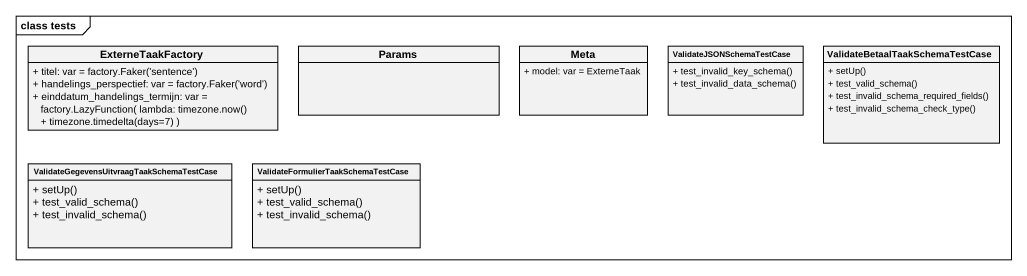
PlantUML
@startuml
mainframe class tests
hide circle
hide empty members
skinparam classAttributeIconSize 0
class ExterneTaakFactory {
  {field} + titel: var = factory.Faker('sentence')
  {field} + handelings_perspectief: var = factory.Faker('word')
  {field} + einddatum_handelings_termijn: var = factory.LazyFunction( lambda: timezone.now() + timezone.timedelta(days=7) )
}
class Params
class Meta {
  + model: var = ExterneTaak
}
class ValidateJSONSchemaTestCase {
  + test_invalid_key_schema()
  + test_invalid_data_schema()
}
class "ValidateBetaalTaakSchemaTestCase" as ValidateBetaalTaakSchemaTest {
  + setUp()
  + test_valid_schema()
  + test_invalid_schema_required_fields()
  + test_invalid_schema_check_type()
}
class "ValidateGegevensUitvraagTaakSchemaTestCase" as ValidateGegevensUitvraagTaak {
  + setUp()
  + test_valid_schema()
  + test_invalid_schema()
}
class "ValidateFormulierTaakSchemaTestCase" as ValidateFormulierTaakSchemaT {
  + setUp()
  + test_valid_schema()
  + test_invalid_schema()
}
@enduml
